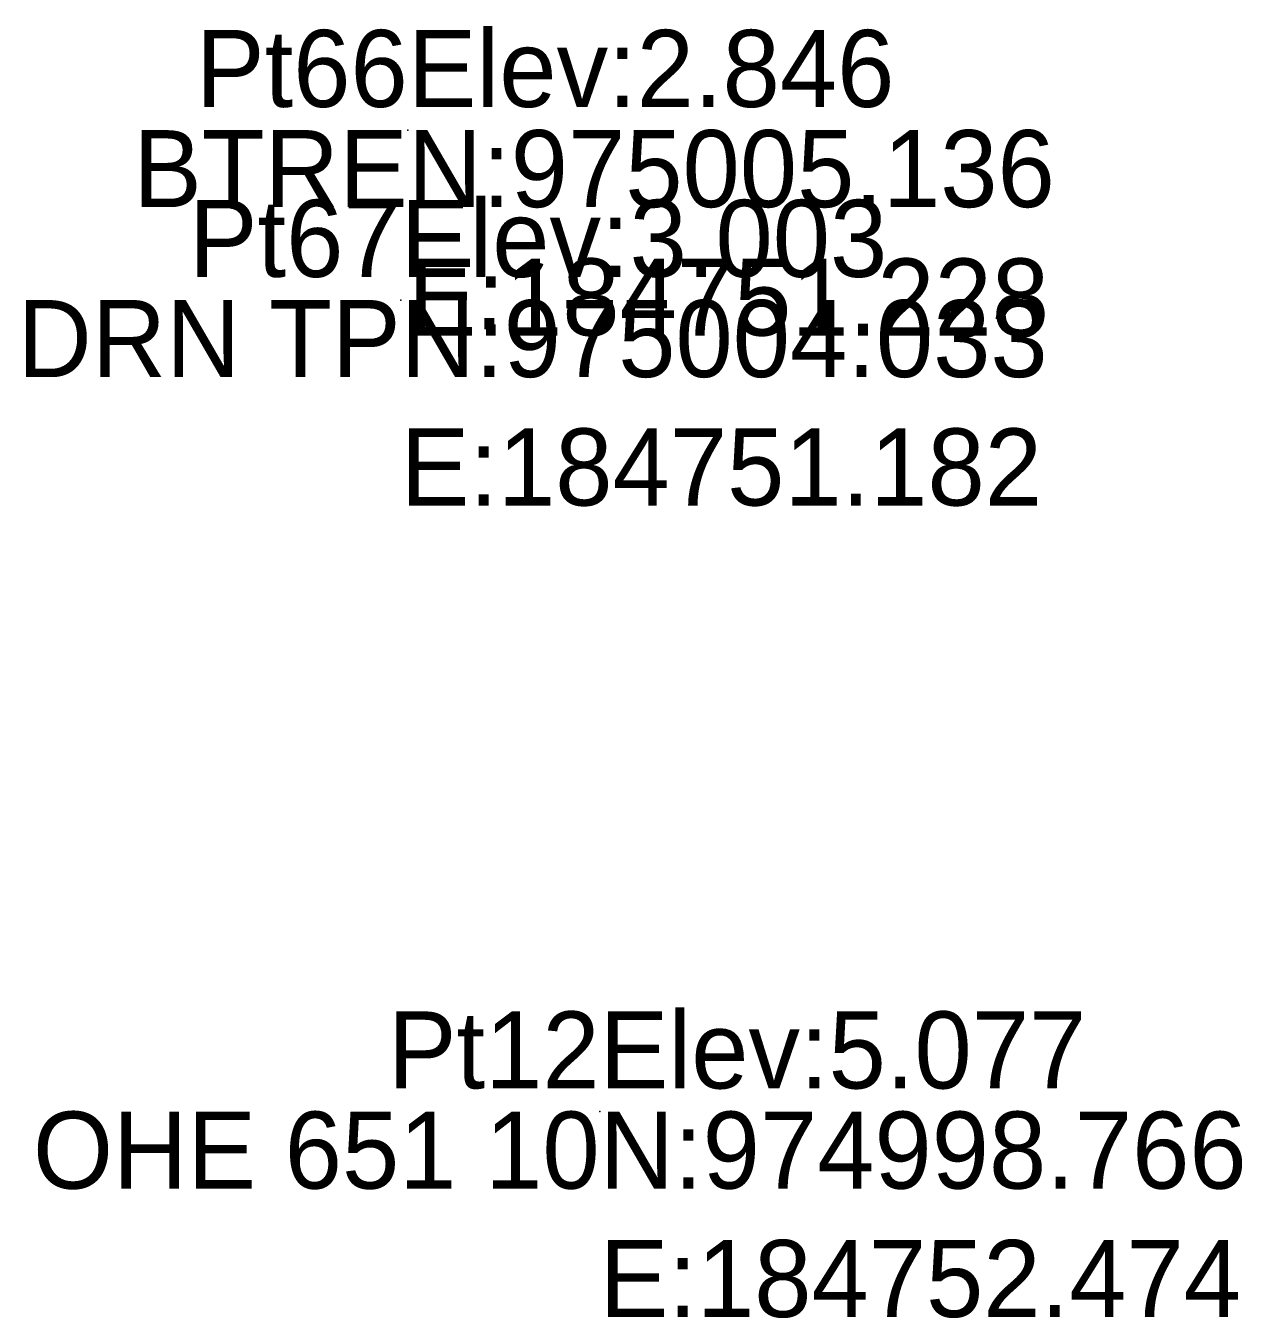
# Model space of a CAD drawing. Header units: metres. Extents: x 179047 to 185643, y 974969 to 975364.
# Drawn here: x 184748.75 to 184756.65, y 974997.43 to 975005.81 of the extents above; entities that cross this region are included whole.
import ezdxf
from ezdxf.enums import TextEntityAlignment as Align

# ---------------------------------------------------------------- set-up
doc = ezdxf.new("R2010")
doc.units = ezdxf.units.M
doc.header["$MEASUREMENT"] = 0
for name, color, linetype, lineweight in [('BTRE', 5, 'Continuous', 0), ('Code', 2, 'Continuous', 0), ('Coordinate', 5, 'Continuous', 0), ('DRN TP', 5, 'Continuous', 0), ('Height', 5, 'Continuous', 0), ('Name', 3, 'Continuous', 0), ('OHE 651 10', 5, 'Continuous', 0)]:
    doc.layers.add(name, color=color, linetype=linetype, lineweight=lineweight)
doc.styles.get("Standard").update_dxf_attribs({"font": '', "height": 2.5})
doc.styles.get('Standard').set_extended_font_data('txt')

msp = doc.modelspace()

# ---------------------------------------------------------------- linework, layer by layer
at = {"layer": 'BTRE'}
msp.add_point((184751.228, 975005.136, 2.846), dxfattribs=at)
at = {"layer": 'DRN TP'}
msp.add_point((184751.182, 975004.033, 3.003), dxfattribs=at)
at = {"layer": 'OHE 651 10'}
msp.add_point((184752.474, 974998.766, 5.077), dxfattribs=at)

# ---------------------------------------------------------------- texts
at = {"layer": 'Code', "color": 2}
for s, p in [('BTRE', (184751.228, 975005.136, 2.846)), ('DRN TP', (184751.182, 975004.033, 3.003)), ('OHE 651 10', (184752.474, 974998.766, 5.077))]:
    msp.add_text(s, height=0.5, dxfattribs=at).set_placement(p, align=Align.TOP_RIGHT)
at = {"layer": 'Coordinate', "color": 5, "char_height": 0.5, "width": 6, "attachment_point": 1}
for s, insert in [('N:975005.136\\PE:184751.228', (184751.228, 975005.136, 2.846)), ('N:975004.033\\PE:184751.182', (184751.182, 975004.033, 3.003)), ('N:974998.766\\PE:184752.474', (184752.474, 974998.766, 5.077))]:
    msp.add_mtext(s, dxfattribs=dict(at, insert=insert))
at = {"layer": 'Height', "color": 5}
for s, p in [('Elev:2.846', (184751.228, 975005.136, 2.846)), ('Elev:3.003', (184751.182, 975004.033, 3.003)), ('Elev:5.077', (184752.474, 974998.766, 5.077))]:
    msp.add_text(s, height=0.5, dxfattribs=at).set_placement(p, align=Align.BOTTOM_LEFT)
at = {"layer": 'Name', "color": 3}
for s, p in [('Pt66', (184751.228, 975005.136, 2.846)), ('Pt67', (184751.182, 975004.033, 3.003)), ('Pt12', (184752.474, 974998.766, 5.077))]:
    msp.add_text(s, height=0.5, dxfattribs=at).set_placement(p, align=Align.BOTTOM_RIGHT)

doc.saveas('drawing.dxf')
